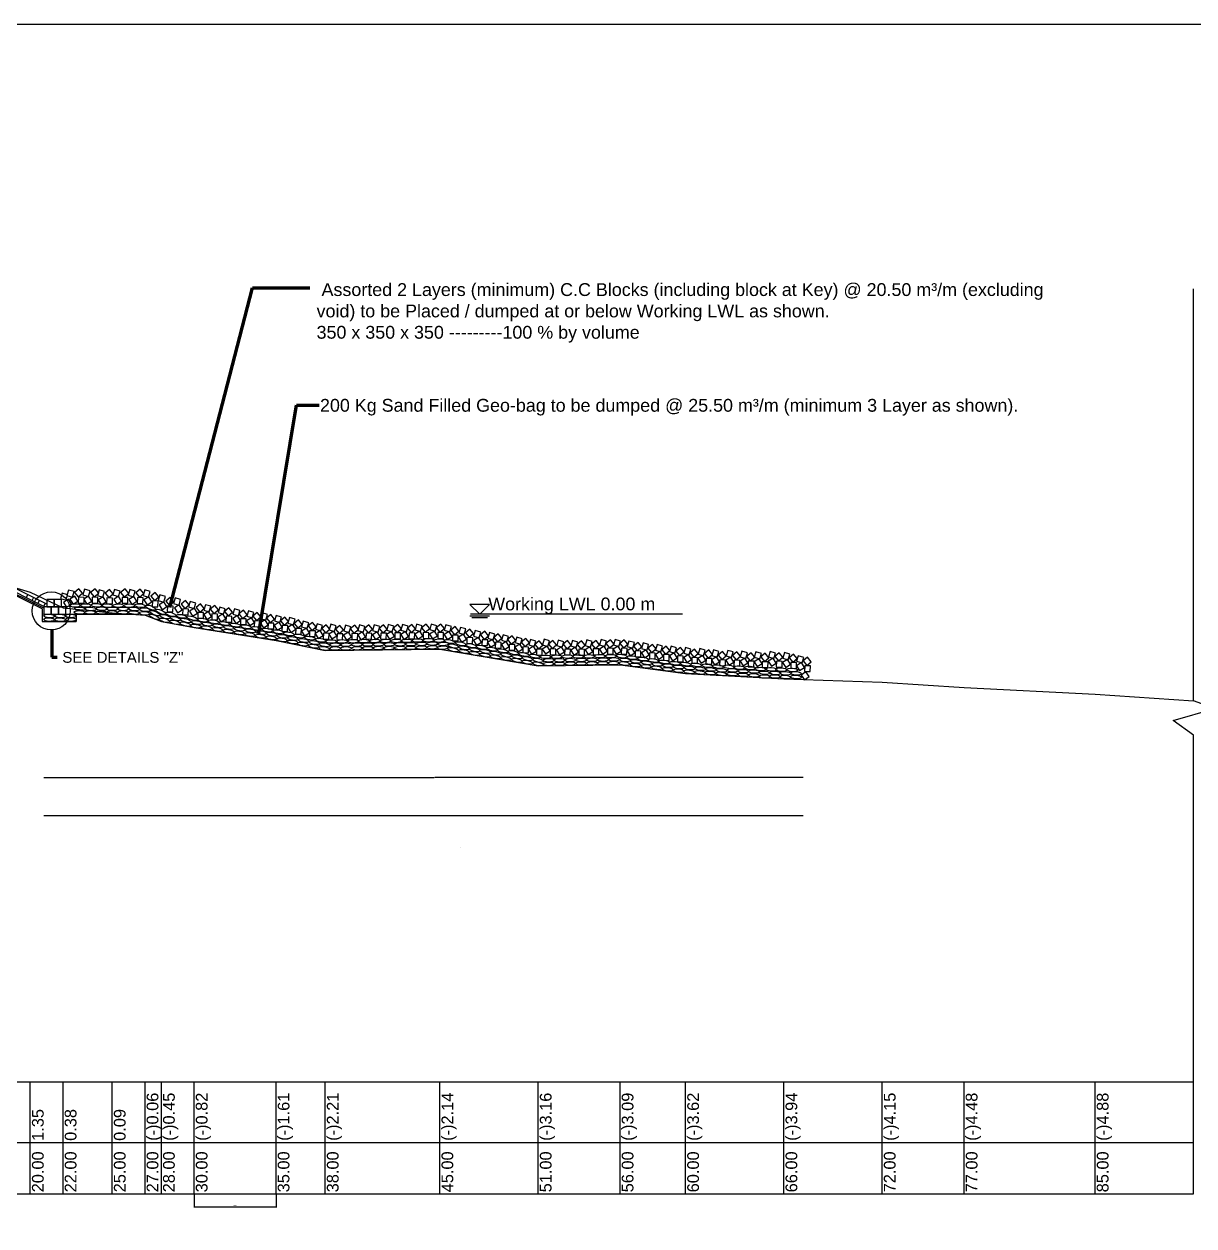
# Model space of a CAD drawing. Header units: inches. Extents: x 64995 to 402236, y -100918 to 204355.
# Drawn here: x 389553 to 396695, y 20757 to 28094 of the extents above; entities that cross this region are included whole.
import ezdxf

# ---------------------------------------------------------------- set-up
doc = ezdxf.new("R2010")
doc.units = ezdxf.units.IN
doc.header["$LTSCALE"] = 7
doc.header["$MEASUREMENT"] = 0
doc.layers.add('Cross Section Labels', color=7, linetype='Continuous', lineweight=9)
doc.layers.add('LINE', color=7, linetype='Continuous')
doc.styles.add('dim', font='isocp.shx')
doc.styles.get("Standard").update_dxf_attribs({"font": 'arial.ttf'})
doc.dimstyles.get("Standard").update_dxf_attribs({"dimtxt": 0.18, "dimasz": 0.18, "dimexe": 0.18, "dimexo": 0.0625, "dimgap": 0.09, "dimtad": 0, "dimtih": 1, "dimtoh": 1, "dimdec": 4, "dimzin": 0, "dimdsep": 46, "dimtxsty": 'Standard', "dimcen": 0.09, "dimadec": 0, "dimazin": 0, "dimtfac": 1, "dimtdec": 4, "dimtofl": 0, "dimtmove": 0, "dimatfit": 3, "dimfxl": 1, "dimtolj": 1, "dimtzin": 0, "dimarcsym": 0})
doc.dimstyles.new('STANDARD$0', dxfattribs={"dimscale": 0, "dimtxt": 8, "dimasz": 8, "dimexe": 4, "dimexo": 0, "dimgap": 2, "dimtad": 1, "dimdec": 0, "dimzin": 0, "dimdsep": 46, "dimtxsty": 'dim', "dimblk": 'DOTSMALL', "dimcen": 1, "dimclrd": 6, "dimclre": 6, "dimclrt": 256, "dimadec": 0, "dimazin": 0, "dimtfac": 1, "dimtdec": 0, "dimtix": 1, "dimtofl": 0, "dimtmove": 1, "dimatfit": 3, "dimldrblk": 'DOTSMALL', "dimfxl": 6, "dimtolj": 1, "dimtzin": 0, "dimarcsym": 0})

# ---------------------------------------------------------------- blocks, each defined once
blk = doc.blocks.new('*D25')
at = {"color": 0, "lineweight": -2, "ltscale": 0.5}
for p, q in [((389809.2, 23494.6), (389809.2, 23494.9)), ((389809.3, 23494.8), (392056.8, 23494.8)), ((394309, 23494.8), (392061.5, 23494.8)), ((394309.2, 23494.8), (394309.2, 23494.9))]:
    blk.add_line(p, q, dxfattribs=at)
at = {"color": 0, "linetype": 'Continuous', "ltscale": 0.5}
for points in [[(389809.3, 23494.8), (389809.3, 23494.7), (389809.2, 23494.8)], [(394309, 23494.8), (394309, 23494.7), (394309.2, 23494.8)]]:
    blk.add_solid(points, dxfattribs=at)
at = {"layer": 'Defpoints', "color": 0, "linetype": 'Continuous', "ltscale": 0.5}
for p in [(394309.2, 23494.8), (394309.2, 23494.8), (389809.2, 22924.9)]:
    blk.add_point(p, dxfattribs=at)
at = {"color": 0, "linetype": 'Continuous', "lineweight": -3, "ltscale": 0.5, "insert": (392059.2, 23494.8), "char_height": 0.7, "attachment_point": 5}
blk.add_mtext('\\A1;4500.0000', dxfattribs=at)
blk = doc.blocks.new('*D26')
at = {"color": 0, "lineweight": -2, "ltscale": 0.5}
for p, q in [((389674.2, 23494.8), (389674.2, 23494.9)), ((389674.3, 23494.8), (389809, 23494.8)), ((389809.2, 23494.9), (389809.2, 23494.6))]:
    blk.add_line(p, q, dxfattribs=at)
at = {"color": 0, "linetype": 'Continuous', "ltscale": 0.5}
for points in [[(389674.3, 23494.8), (389674.3, 23494.7), (389674.2, 23494.8)], [(389809, 23494.8), (389809, 23494.7), (389809.2, 23494.8)]]:
    blk.add_solid(points, dxfattribs=at)
at = {"layer": 'Defpoints', "color": 0, "linetype": 'Continuous', "ltscale": 0.5}
for p in [(389674.2, 23494.8), (389809.2, 23526.2), (389809.2, 23494.8)]:
    blk.add_point(p, dxfattribs=at)
at = {"color": 0, "linetype": 'Continuous', "lineweight": -3, "ltscale": 0.5, "insert": (389571.8, 23505.8), "char_height": 0.7, "attachment_point": 5}
blk.add_mtext('\\A1;135.0000', dxfattribs=at)
blk = doc.blocks.new('*D27')
at = {"color": 0, "lineweight": -2, "ltscale": 0.5}
for p, q in [((389674.2, 23262.9), (389674.2, 23263.2)), ((389674.3, 23263), (394309, 23263)), ((394309.2, 23263), (394309.2, 23263.2))]:
    blk.add_line(p, q, dxfattribs=at)
at = {"color": 0, "linetype": 'Continuous', "ltscale": 0.5}
for points in [[(389674.3, 23263.1), (389674.3, 23263), (389674.2, 23263)], [(394309, 23263.1), (394309, 23263), (394309.2, 23263)]]:
    blk.add_solid(points, dxfattribs=at)
at = {"layer": 'Defpoints', "color": 0, "linetype": 'Continuous', "ltscale": 0.5}
for p in [(394309.2, 23263), (394309.2, 23263), (389674.2, 22658.7)]:
    blk.add_point(p, dxfattribs=at)
at = {"color": 0, "linetype": 'Continuous', "lineweight": -3, "ltscale": 0.5, "insert": (392216.4, 23069.7), "char_height": 0.7, "attachment_point": 5}
blk.add_mtext('\\A1;Geo-Bag @ 25.50 m³/m &\\PBlock  @ 20.50 m³/m', dxfattribs=at)
blk = doc.blocks.new('_DOTSMALL')
at = {"color": 0, "linetype": 'ByBlock'}
blk.add_lwpolyline([(-0.0625, 0, 0.5, 0.5, 1), (0.0625, 0, 0.5, 0.5, 1)], format="xyseb", close=True, dxfattribs=at)
blk = doc.blocks.new('*D28')
at = {"layer": 'Cross Section Labels', "color": 6, "lineweight": -2}
for p, q in [((390591.9, 20952.4), (390591.9, 20870.4)), ((391091.9, 20952.4), (391091.9, 20870.4)), ((390591.9, 20874.4), (391091.9, 20874.4))]:
    blk.add_line(p, q, dxfattribs=at)
at = {"layer": 'Defpoints', "color": 0}
for p in [(390591.9, 20952.4), (391091.9, 20952.4), (391091.9, 20874.4)]:
    blk.add_point(p, dxfattribs=at)
at = {"layer": 'Cross Section Labels', "color": 6, "lineweight": -2, "xscale": 8, "yscale": 8, "zscale": 8, "rotation": 180}
blk.add_blockref('_DOTSMALL', (390591.9, 20874.4), dxfattribs=at)
at = {"layer": 'Cross Section Labels', "color": 6, "lineweight": -2, "xscale": 8, "yscale": 8, "zscale": 8}
blk.add_blockref('_DOTSMALL', (391091.9, 20874.4), dxfattribs=at)
at = {"layer": 'Cross Section Labels', "insert": (390841.9, 20880.4), "char_height": 8, "attachment_point": 5, "style": 'dim'}
blk.add_mtext('\\A1;500', dxfattribs=at)

msp = doc.modelspace()

# ---------------------------------------------------------------- linework, layer by layer
at = {"color": 0, "linetype": 'Continuous', "lineweight": -3, "ltscale": 0.5}
for p, q in [((396691.86201, 23962.66306), (396691.86201, 26476.91354)), ((389691.68875, 24552.20223), (389173.92001, 24811.0866)), ((389673.36866, 24527.82125), (389166.83797, 24781.0866)), ((389678.04574, 24536.66306), (389169.19865, 24791.0866)), ((389663.36866, 24524.01149), (389169.21844, 24771.0866)), ((389566.8664, 24592.25272), (389575.81067, 24610.14127)), ((389602.64349, 24574.36418), (389611.58776, 24592.25272)), ((389638.42057, 24556.47564), (389647.36485, 24574.36418)), ((389674.19766, 24538.58709), (389683.14193, 24556.47564)), ((392335.32105, 24491.66306), (392275.32105, 24551.66306)), ((392395.32105, 24551.66306), (392275.32105, 24551.66306)), ((392335.32105, 24491.66306), (392395.32105, 24551.66306)), ((389663.36866, 24447.33659), (389872.60897, 24447.33659)), ((389673.56648, 24491.66306), (390215.56781, 24491.66306)), ((389872.60897, 24491.60681), (389872.60897, 24447.33659)), ((392275.32105, 24481.66306), (392395.32105, 24481.66306)), ((393572.70983, 24491.66306), (392278.24298, 24491.66306)), ((392287.32105, 24471.66306), (392383.32105, 24471.66306)), ((396691.86201, 20952.42268), (396691.86201, 23752.96691))]:
    msp.add_line(p, q, dxfattribs=at)
at = {"color": 0, "lineweight": -3, "ltscale": 0.5}
msp.add_line((389663.36866, 24524.01149), (389663.36866, 24447.33659), dxfattribs=at)
at = {"color": 0, "lineweight": -2}
for p, q in [((387091.86201, 21637.42071), (396691.86201, 21637.42071)), ((389591.86201, 20952.42268), (389591.86201, 21637.42071)), ((389791.86201, 20952.42268), (389791.86201, 21637.42071)), ((390091.86201, 20952.42268), (390091.86201, 21637.42071)), ((390291.86201, 20952.42268), (390291.86201, 21637.42071)), ((390391.86201, 20952.42268), (390391.86201, 21637.42071)), ((390591.86201, 20952.42268), (390591.86201, 21637.42071)), ((391091.86201, 20952.42268), (391091.86201, 21637.42071)), ((391391.86201, 20952.42268), (391391.86201, 21637.42071)), ((392091.86201, 20952.42268), (392091.86201, 21637.42071)), ((392691.86201, 20952.42268), (392691.86201, 21637.42071)), ((393191.86201, 20952.42268), (393191.86201, 21637.42071)), ((393591.86201, 20952.42268), (393591.86201, 21637.42071)), ((394191.86201, 20952.42268), (394191.86201, 21637.42071)), ((394791.86201, 20952.42268), (394791.86201, 21637.42071)), ((395291.86201, 20952.42268), (395291.86201, 21637.42071)), ((396091.86201, 20952.42268), (396091.86201, 21637.42071)), ((396691.86201, 20952.42268), (396691.86201, 21637.42071)), ((386160.85854, 21266.66306), (396691.86201, 21266.66306)), ((386160.85854, 20952.42268), (396691.86201, 20952.42268))]:
    msp.add_line(p, q, dxfattribs=at)
at = {"color": 0, "linetype": 'Continuous', "lineweight": -3, "ltscale": 0.5}
for points in [[(396691.86201, 21950.14151), (396691.86201, 23752.96691), (396568.16938, 23843.58009), (396822.044, 23916.06333), (396691.86201, 23962.66306), (396691.86201, 25029.26849)], [(389391.86201, 24685.76306), (389591.86201, 24626.56306), (389791.86201, 24529.56306), (390091.86201, 24500.56306), (390291.86201, 24485.56306), (390391.86201, 24446.56306), (390591.86201, 24409.56306), (391091.86201, 24330.66306), (391391.86201, 24270.66306), (392091.86201, 24277.66306), (392691.86201, 24175.66306), (393191.86201, 24182.66306), (393591.86201, 24129.66306), (394191.86201, 24097.66306), (394791.86201, 24076.66306), (395291.86201, 24043.66306), (396091.86201, 24003.66306), (396691.86201, 23962.66306)], [(389776.13851, 24586.7205), (389809.66306, 24576.66542), (389819.71814, 24610.18997), (389786.19359, 24620.24505), (389776.13851, 24586.7205)], [(389812.98516, 24534.20284), (389842.63749, 24552.79689), (389824.04344, 24582.44923), (389794.3911, 24563.85518), (389812.98516, 24534.20284)], [(389815.63161, 24605.72214), (389849.15615, 24595.66706), (389859.21123, 24629.19161), (389825.68669, 24639.24669), (389815.63161, 24605.72214)], [(389852.47825, 24553.20447), (389882.13059, 24571.79853), (389863.53654, 24601.45086), (389833.8842, 24582.85681), (389852.47825, 24553.20447)], [(389861.93716, 24624.10041), (389884.26784, 24597.1497), (389911.21855, 24619.48038), (389888.88787, 24646.43109), (389861.93716, 24624.10041)], [(389884.71629, 24559.96504), (389919.70316, 24559.00639), (389920.6618, 24593.99326), (389885.67493, 24594.95191), (389884.71629, 24559.96504)], [(389912.93702, 24610.10845), (389946.46157, 24600.05337), (389956.51665, 24633.57791), (389922.9921, 24643.63299), (389912.93702, 24610.10845)], [(389936.61181, 24553.21299), (389966.26415, 24571.80704), (389947.6701, 24601.45938), (389918.01776, 24582.86533), (389936.61181, 24553.21299)], [(389959.96186, 24624.10893), (389982.29253, 24597.15822), (390009.24324, 24619.4889), (389986.91257, 24646.43961), (389959.96186, 24624.10893)], [(389968.84984, 24559.97356), (390003.83671, 24559.01491), (390004.79536, 24594.00178), (389969.80849, 24594.96042), (389968.84984, 24559.97356)], [(390001.56609, 24606.01172), (390035.09064, 24595.95664), (390045.14572, 24629.48119), (390011.62117, 24639.53627), (390001.56609, 24606.01172)], [(390025.24088, 24549.11627), (390054.89322, 24567.71032), (390036.29917, 24597.36266), (390006.64683, 24578.76861), (390025.24088, 24549.11627)], [(390048.59093, 24620.01221), (390070.9216, 24593.0615), (390097.87232, 24615.39217), (390075.54164, 24642.34289), (390048.59093, 24620.01221)], [(390057.47892, 24555.87683), (390092.46578, 24554.91819), (390093.42443, 24589.90506), (390058.43756, 24590.8637), (390057.47892, 24555.87683)], [(390095.90447, 24609.59742), (390129.42902, 24599.54234), (390139.4841, 24633.06689), (390105.95955, 24643.12197), (390095.90447, 24609.59742)], [(390119.57926, 24552.70196), (390149.23159, 24571.29602), (390130.63754, 24600.94836), (390100.9852, 24582.3543), (390119.57926, 24552.70196)], [(390142.9293, 24623.59791), (390165.25998, 24596.64719), (390192.21069, 24618.97787), (390169.88001, 24645.92858), (390142.9293, 24623.59791)], [(390151.81729, 24559.46253), (390186.80416, 24558.50389), (390187.7628, 24593.49075), (390152.77593, 24594.4494), (390151.81729, 24559.46253)], [(390188.66941, 24608.56685), (390222.19396, 24598.51177), (390232.24904, 24632.03632), (390198.72449, 24642.0914), (390188.66941, 24608.56685)], [(390212.3442, 24551.6714), (390241.99654, 24570.26545), (390223.40249, 24599.91779), (390193.75015, 24581.32374), (390212.3442, 24551.6714)], [(390235.69425, 24622.56734), (390258.02492, 24595.61662), (390284.97564, 24617.9473), (390262.64496, 24644.89801), (390235.69425, 24622.56734)], [(390244.58224, 24558.43196), (390279.5691, 24557.47332), (390280.52775, 24592.46019), (390245.54088, 24593.41883), (390244.58224, 24558.43196)], [(390280.53525, 24606.13948), (390314.0598, 24596.0844), (390324.11488, 24629.60895), (390290.59033, 24639.66403), (390280.53525, 24606.13948)], [(390304.21004, 24549.24402), (390333.86238, 24567.83808), (390315.26833, 24597.49042), (390285.61599, 24578.89636), (390304.21004, 24549.24402)], [(390326.7509, 24601.46198), (390349.08157, 24574.51127), (390376.03229, 24596.84194), (390353.70161, 24623.79265), (390326.7509, 24601.46198)], [(390372.4011, 24576.09969), (390405.92564, 24566.04461), (390415.98072, 24599.56916), (390382.45618, 24609.62424), (390372.4011, 24576.09969)], [(390418.61674, 24571.42219), (390440.94742, 24544.47147), (390467.89813, 24566.80215), (390445.56745, 24593.75286), (390418.61674, 24571.42219)], [(390465.95276, 24557.37911), (390499.47731, 24547.32403), (390509.53239, 24580.84858), (390476.00784, 24590.90366), (390465.95276, 24557.37911)], [(390335.63888, 24537.3266), (390370.62575, 24536.36796), (390371.5844, 24571.35483), (390336.59753, 24572.31347), (390335.63888, 24537.3266)], [(390396.07588, 24519.20423), (390425.72822, 24537.79829), (390407.13417, 24567.45062), (390377.48183, 24548.85657), (390396.07588, 24519.20423)], [(390427.50473, 24507.28681), (390462.4916, 24506.32817), (390463.45024, 24541.31504), (390428.46337, 24542.27368), (390427.50473, 24507.28681)], [(390489.62754, 24500.48366), (390519.27988, 24519.07771), (390500.68583, 24548.73005), (390471.03349, 24530.136), (390489.62754, 24500.48366)], [(390512.1684, 24552.70161), (390534.49908, 24525.7509), (390561.44979, 24548.08158), (390539.11911, 24575.03229), (390512.1684, 24552.70161)], [(390521.05639, 24488.56624), (390556.04326, 24487.60759), (390557.0019, 24522.59446), (390522.01503, 24523.55311), (390521.05639, 24488.56624)], [(390558.31311, 24536.37596), (390591.83765, 24526.32088), (390601.89273, 24559.84543), (390568.36819, 24569.90051), (390558.31311, 24536.37596)], [(390581.98789, 24479.48051), (390611.64023, 24498.07456), (390593.04618, 24527.7269), (390563.39384, 24509.13284), (390581.98789, 24479.48051)], [(390604.52875, 24531.69846), (390626.85942, 24504.74775), (390653.81014, 24527.07842), (390631.47946, 24554.02914), (390604.52875, 24531.69846)], [(390668.54903, 24459.7464), (390698.20137, 24478.34045), (390679.60732, 24507.99279), (390649.95498, 24489.39874), (390668.54903, 24459.7464)], [(390650.76336, 24516.25007), (390684.28791, 24506.19499), (390694.34299, 24539.71954), (390660.81844, 24549.77462), (390650.76336, 24516.25007)], [(390690.30317, 24522.93437), (390712.63384, 24495.98366), (390739.58456, 24518.31433), (390717.25388, 24545.26505), (390690.30317, 24522.93437)], [(390737.77405, 24501.30257), (390771.2986, 24491.24749), (390781.35368, 24524.77204), (390747.82913, 24534.82712), (390737.77405, 24501.30257)], [(390777.31385, 24507.98687), (390799.64453, 24481.03616), (390826.59524, 24503.36683), (390804.26457, 24530.31754), (390777.31385, 24507.98687)], [(390828.11142, 24491.6016), (390861.63597, 24481.54652), (390871.69105, 24515.07106), (390838.1665, 24525.12614), (390828.11142, 24491.6016)], [(390865.20117, 24492.91161), (390887.53184, 24465.9609), (390914.48255, 24488.29158), (390892.15188, 24515.24229), (390865.20117, 24492.91161)], [(390913.05417, 24478.6471), (390946.57872, 24468.59202), (390956.6338, 24502.11656), (390923.10925, 24512.17164), (390913.05417, 24478.6471)], [(390613.41674, 24467.56308), (390648.4036, 24466.60444), (390649.36225, 24501.59131), (390614.37538, 24502.54995), (390613.41674, 24467.56308)], [(390699.19116, 24458.79899), (390734.17802, 24457.84035), (390735.13667, 24492.82722), (390700.1498, 24493.78586), (390699.19116, 24458.79899)], [(390755.55971, 24444.7989), (390785.21205, 24463.39295), (390766.618, 24493.04529), (390736.96566, 24474.45124), (390755.55971, 24444.7989)], [(390786.20184, 24443.85149), (390821.18871, 24442.89285), (390822.14736, 24477.87972), (390787.16049, 24478.83836), (390786.20184, 24443.85149)], [(390845.89708, 24435.09793), (390875.54942, 24453.69198), (390856.95537, 24483.34432), (390827.30303, 24464.75027), (390845.89708, 24435.09793)], [(390874.08915, 24428.77624), (390909.07602, 24427.81759), (390910.03467, 24462.80446), (390875.0478, 24463.76311), (390874.08915, 24428.77624)], [(390930.83983, 24422.14343), (390960.49217, 24440.73748), (390941.89812, 24470.38982), (390912.24578, 24451.79577), (390930.83983, 24422.14343)], [(390950.14392, 24479.95711), (390972.47459, 24453.0064), (390999.4253, 24475.33708), (390977.09463, 24502.28779), (390950.14392, 24479.95711)], [(390959.0319, 24415.82174), (390994.01877, 24414.86309), (390994.97742, 24449.84996), (390959.99055, 24450.8086), (390959.0319, 24415.82174)], [(391014.18667, 24409.0782), (391043.83901, 24427.67226), (391025.24496, 24457.3246), (390995.59262, 24438.73054), (391014.18667, 24409.0782)], [(390996.40101, 24465.58187), (391029.92556, 24455.52679), (391039.98064, 24489.05134), (391006.45609, 24499.10642), (390996.40101, 24465.58187)], [(391033.49076, 24466.89189), (391055.82143, 24439.94118), (391082.77215, 24462.27185), (391060.44147, 24489.22257), (391033.49076, 24466.89189)], [(391042.37875, 24402.75651), (391077.36561, 24401.79787), (391078.32426, 24436.78474), (391043.33739, 24437.74338), (391042.37875, 24402.75651)], [(391099.51154, 24393.95185), (391129.16388, 24412.5459), (391110.56983, 24442.19824), (391080.91749, 24423.60418), (391099.51154, 24393.95185)], [(391081.72588, 24450.45551), (391115.25043, 24440.40043), (391125.30551, 24473.92498), (391091.78096, 24483.98006), (391081.72588, 24450.45551)], [(391118.81563, 24451.76553), (391141.1463, 24424.81482), (391168.09701, 24447.14549), (391145.76634, 24474.09621), (391118.81563, 24451.76553)], [(391164.24105, 24437.30512), (391197.7656, 24427.25004), (391207.82068, 24460.77459), (391174.29613, 24470.82967), (391164.24105, 24437.30512)], [(391201.80283, 24434.33955), (391224.1335, 24407.38884), (391251.08421, 24429.71952), (391228.75354, 24456.67023), (391201.80283, 24434.33955)], [(391247.97001, 24415.45026), (391281.49456, 24405.39518), (391291.54964, 24438.91973), (391258.02509, 24448.97481), (391247.97001, 24415.45026)], [(391286.94787, 24419.6135), (391309.27855, 24392.66279), (391336.22926, 24414.99346), (391313.89859, 24441.94417), (391286.94787, 24419.6135)], [(391331.9687, 24400.06838), (391365.49325, 24390.0133), (391375.54833, 24423.53785), (391342.02378, 24433.59293), (391331.9687, 24400.06838)], [(391127.70361, 24387.63015), (391162.69048, 24386.67151), (391163.64913, 24421.65838), (391128.66226, 24422.61702), (391127.70361, 24387.63015)], [(391182.02671, 24380.80145), (391211.67905, 24399.3955), (391193.085, 24429.04784), (391163.43266, 24410.45379), (391182.02671, 24380.80145)], [(391210.69081, 24370.20418), (391245.67768, 24369.24553), (391246.63633, 24404.2324), (391211.64946, 24405.19105), (391210.69081, 24370.20418)], [(391265.75567, 24358.94659), (391295.40801, 24377.54064), (391276.81396, 24407.19298), (391247.16162, 24388.59893), (391265.75567, 24358.94659)], [(391295.83586, 24355.47812), (391330.82273, 24354.51948), (391331.78138, 24389.50635), (391296.79451, 24390.46499), (391295.83586, 24355.47812)], [(391349.75437, 24343.56472), (391379.4067, 24362.15877), (391360.81265, 24391.81111), (391331.16031, 24373.21705), (391349.75437, 24343.56472)], [(391370.94657, 24404.23163), (391393.27724, 24377.28091), (391420.22795, 24399.61159), (391397.89728, 24426.5623), (391370.94657, 24404.23163)], [(391379.83455, 24340.09625), (391414.82142, 24339.13761), (391415.78007, 24374.12448), (391380.7932, 24375.08312), (391379.83455, 24340.09625)], [(391433.28103, 24340.30267), (391462.93337, 24358.89672), (391444.33931, 24388.54906), (391414.68698, 24369.95501), (391433.28103, 24340.30267)], [(391415.49536, 24396.80634), (391449.01991, 24386.75126), (391459.07499, 24420.27581), (391425.55044, 24430.33089), (391415.49536, 24396.80634)], [(391454.47323, 24400.96958), (391476.8039, 24374.01887), (391503.75462, 24396.34954), (391481.42394, 24423.30026), (391454.47323, 24400.96958)], [(391463.36122, 24336.8342), (391498.34808, 24335.87556), (391499.30673, 24370.86243), (391464.31986, 24371.82107), (391463.36122, 24336.8342)], [(391522.65186, 24333.85523), (391552.3042, 24352.44928), (391533.71015, 24382.10162), (391504.05781, 24363.50757), (391522.65186, 24333.85523)], [(391504.8662, 24390.3589), (391538.39074, 24380.30382), (391548.44582, 24413.82837), (391514.92128, 24423.88345), (391504.8662, 24390.3589)], [(391545.17024, 24402.41748), (391567.50091, 24375.46677), (391594.45162, 24397.79745), (391572.12095, 24424.74816), (391545.17024, 24402.41748)], [(391554.05822, 24338.28211), (391589.04509, 24337.32347), (391590.00374, 24372.31033), (391555.01687, 24373.26898), (391554.05822, 24338.28211)], [(391608.96574, 24335.82268), (391638.61808, 24354.41673), (391620.02403, 24384.06907), (391590.37169, 24365.47502), (391608.96574, 24335.82268)], [(391591.18008, 24392.32635), (391624.70463, 24382.27127), (391634.75971, 24415.79581), (391601.23516, 24425.85089), (391591.18008, 24392.32635)], [(391631.48412, 24404.38493), (391653.81479, 24377.43422), (391680.76551, 24399.7649), (391658.43483, 24426.71561), (391631.48412, 24404.38493)], [(391640.37211, 24340.24956), (391675.35897, 24339.29091), (391676.31762, 24374.27778), (391641.33075, 24375.23643), (391640.37211, 24340.24956)], [(391698.56135, 24336.48701), (391728.21369, 24355.08106), (391709.61964, 24384.7334), (391679.9673, 24366.13935), (391698.56135, 24336.48701)], [(391680.77568, 24392.99068), (391714.30023, 24382.9356), (391724.35531, 24416.46015), (391690.83076, 24426.51523), (391680.77568, 24392.99068)], [(391721.07973, 24405.04927), (391743.4104, 24378.09856), (391770.36111, 24400.42923), (391748.03044, 24427.37994), (391721.07973, 24405.04927)], [(391729.96771, 24340.91389), (391764.95458, 24339.95525), (391765.91323, 24374.94212), (391730.92636, 24375.90076), (391729.96771, 24340.91389)], [(391784.87523, 24338.45446), (391814.52757, 24357.04851), (391795.93352, 24386.70085), (391766.28118, 24368.1068), (391784.87523, 24338.45446)], [(391767.08957, 24394.95813), (391800.61411, 24384.90305), (391810.66919, 24418.4276), (391777.14465, 24428.48268), (391767.08957, 24394.95813)], [(391807.39361, 24407.01672), (391829.72428, 24380.066), (391856.675, 24402.39668), (391834.34432, 24429.34739), (391807.39361, 24407.01672)], [(391816.28159, 24342.88134), (391851.26846, 24341.9227), (391852.22711, 24376.90957), (391817.24024, 24377.86821), (391816.28159, 24342.88134)], [(391871.45884, 24338.11378), (391901.11118, 24356.70783), (391882.51713, 24386.36017), (391852.86479, 24367.76611), (391871.45884, 24338.11378)], [(391853.67318, 24394.61744), (391887.19773, 24384.56236), (391897.25281, 24418.08691), (391863.72826, 24428.14199), (391853.67318, 24394.61744)], [(391893.97722, 24406.67603), (391916.3079, 24379.72532), (391943.25861, 24402.056), (391920.92793, 24429.00671), (391893.97722, 24406.67603)], [(391902.86521, 24342.54066), (391937.85208, 24341.58201), (391938.81072, 24376.56888), (391903.82385, 24377.52753), (391902.86521, 24342.54066)], [(391957.77272, 24340.08122), (391987.42506, 24358.67528), (391968.83101, 24388.32762), (391939.17867, 24369.73356), (391957.77272, 24340.08122)], [(391939.98706, 24396.58489), (391973.51161, 24386.52981), (391983.56669, 24420.05436), (391950.04214, 24430.10944), (391939.98706, 24396.58489)], [(391980.2911, 24408.64348), (392002.62178, 24381.69277), (392029.57249, 24404.02345), (392007.24181, 24430.97416), (391980.2911, 24408.64348)], [(391989.17909, 24344.50811), (392024.16596, 24343.54946), (392025.1246, 24378.53633), (391990.13773, 24379.49497), (391989.17909, 24344.50811)], [(392047.36833, 24340.74556), (392077.02067, 24359.33961), (392058.42662, 24388.99195), (392028.77428, 24370.3979), (392047.36833, 24340.74556)], [(392029.58267, 24397.24923), (392063.10722, 24387.19415), (392073.1623, 24420.71869), (392039.63775, 24430.77377), (392029.58267, 24397.24923)], [(392069.88671, 24409.30781), (392092.21738, 24382.3571), (392119.1681, 24404.68778), (392096.83742, 24431.63849), (392069.88671, 24409.30781)], [(392078.7747, 24345.17244), (392113.76156, 24344.21379), (392114.72021, 24379.20066), (392079.73334, 24380.15931), (392078.7747, 24345.17244)], [(392136.46943, 24337.14283), (392166.12177, 24355.73688), (392147.52772, 24385.38922), (392117.87538, 24366.79517), (392136.46943, 24337.14283)], [(392118.68377, 24393.6465), (392152.20832, 24383.59142), (392162.2634, 24417.11596), (392128.73885, 24427.17104), (392118.68377, 24393.6465)], [(392158.98781, 24393.62784), (392181.31849, 24366.67713), (392208.2692, 24389.00781), (392185.93852, 24415.95852), (392158.98781, 24393.62784)], [(392167.8758, 24329.49247), (392202.86267, 24328.53382), (392203.82131, 24363.52069), (392168.83444, 24364.47934), (392167.8758, 24329.49247)], [(392224.82877, 24321.35213), (392254.48111, 24339.94619), (392235.88706, 24369.59853), (392206.23472, 24351.00447), (392224.82877, 24321.35213)], [(392207.04311, 24377.8558), (392240.56766, 24367.80072), (392250.62274, 24401.32527), (392217.09819, 24411.38035), (392207.04311, 24377.8558)], [(392247.34715, 24377.83715), (392269.67783, 24350.88644), (392296.62854, 24373.21712), (392274.29786, 24400.16783), (392247.34715, 24377.83715)], [(392298.00985, 24358.24945), (392331.5344, 24348.19437), (392341.58948, 24381.71892), (392308.06493, 24391.774), (392298.00985, 24358.24945)], [(392339.46024, 24365.12965), (392361.79092, 24338.17893), (392388.74163, 24360.50961), (392366.41096, 24387.46032), (392339.46024, 24365.12965)], [(392383.87418, 24346.12111), (392417.39873, 24336.06603), (392427.45381, 24369.59058), (392393.92926, 24379.64566), (392383.87418, 24346.12111)], [(392421.41348, 24349.64557), (392443.74415, 24322.69486), (392470.69487, 24345.02553), (392448.36419, 24371.97625), (392421.41348, 24349.64557)], [(392467.87287, 24332.69817), (392501.39742, 24322.64309), (392511.4525, 24356.16764), (392477.92795, 24366.22272), (392467.87287, 24332.69817)], [(392256.23514, 24313.70178), (392291.22201, 24312.74313), (392292.18065, 24347.73), (392257.19378, 24348.68864), (392256.23514, 24313.70178)], [(392315.79551, 24301.74578), (392345.44785, 24320.33984), (392326.8538, 24349.99217), (392297.20146, 24331.39812), (392315.79551, 24301.74578)], [(392348.34823, 24300.99427), (392383.3351, 24300.03563), (392384.29375, 24335.0225), (392349.30688, 24335.98114), (392348.34823, 24300.99427)], [(392401.65984, 24289.61744), (392431.31218, 24308.21149), (392412.71813, 24337.86383), (392383.06579, 24319.26978), (392401.65984, 24289.61744)], [(392430.30146, 24285.51019), (392465.28833, 24284.55155), (392466.24698, 24319.53842), (392431.26011, 24320.49706), (392430.30146, 24285.51019)], [(392485.65853, 24276.1945), (392515.31087, 24294.78855), (392496.71682, 24324.44089), (392467.06448, 24305.84684), (392485.65853, 24276.1945)], [(392505.41217, 24336.22263), (392527.74284, 24309.27192), (392554.69356, 24331.60259), (392532.36288, 24358.55331), (392505.41217, 24336.22263)], [(392514.30016, 24272.08725), (392549.28703, 24271.12861), (392550.24567, 24306.11548), (392515.2588, 24307.07412), (392514.30016, 24272.08725)], [(392568.89299, 24261.45141), (392598.54533, 24280.04546), (392579.95127, 24309.6978), (392550.29893, 24291.10375), (392568.89299, 24261.45141)], [(392551.10732, 24317.95508), (392584.63187, 24307.9), (392594.68695, 24341.42455), (392561.1624, 24351.47963), (392551.10732, 24317.95508)], [(392588.64662, 24321.47954), (392610.9773, 24294.52883), (392637.92801, 24316.8595), (392615.59733, 24343.81022), (392588.64662, 24321.47954)], [(392597.53461, 24257.34416), (392632.52148, 24256.38552), (392633.48012, 24291.37239), (392598.49325, 24292.33103), (392597.53461, 24257.34416)], [(392652.06001, 24247.37265), (392681.71235, 24265.96671), (392663.1183, 24295.61904), (392633.46596, 24277.02499), (392652.06001, 24247.37265)], [(392634.27434, 24303.87632), (392667.79889, 24293.82124), (392677.85397, 24327.34579), (392644.32942, 24337.40087), (392634.27434, 24303.87632)], [(392671.81364, 24307.40078), (392694.14432, 24280.45007), (392721.09503, 24302.78075), (392698.76436, 24329.73146), (392671.81364, 24307.40078)], [(392735.60915, 24248.76946), (392765.26149, 24267.36351), (392746.66744, 24297.01585), (392717.0151, 24278.4218), (392735.60915, 24248.76946)], [(392717.82348, 24305.27313), (392751.34803, 24295.21805), (392761.40311, 24328.74259), (392727.87856, 24338.79767), (392717.82348, 24305.27313)], [(392755.36278, 24308.79759), (392777.69346, 24281.84687), (392804.64417, 24304.17755), (392782.3135, 24331.12826), (392755.36278, 24308.79759)], [(392822.5524, 24243.15669), (392852.20474, 24261.75074), (392833.61069, 24291.40308), (392803.95835, 24272.80903), (392822.5524, 24243.15669)], [(392804.76674, 24299.66036), (392838.29129, 24289.60528), (392848.34637, 24323.12983), (392814.82182, 24333.18491), (392804.76674, 24299.66036)], [(392844.03681, 24307.93736), (392866.36749, 24280.98665), (392893.3182, 24303.31732), (392870.98752, 24330.26804), (392844.03681, 24307.93736)], [(392908.82133, 24241.54696), (392938.47367, 24260.14101), (392919.87962, 24289.79335), (392890.22728, 24271.1993), (392908.82133, 24241.54696)], [(392891.03566, 24298.05063), (392924.56021, 24287.99555), (392934.61529, 24321.5201), (392901.09074, 24331.57518), (392891.03566, 24298.05063)], [(392930.30574, 24306.32763), (392952.63641, 24279.37692), (392979.58713, 24301.70759), (392957.25645, 24328.6583), (392930.30574, 24306.32763)], [(392996.46139, 24244.6046), (393026.11373, 24263.19865), (393007.51967, 24292.85099), (392977.86733, 24274.25694), (392996.46139, 24244.6046)], [(392978.67572, 24301.10827), (393012.20027, 24291.05319), (393022.25535, 24324.57773), (392988.7308, 24334.63281), (392978.67572, 24301.10827)], [(393017.9458, 24309.38526), (393040.27647, 24282.43455), (393067.22718, 24304.76523), (393044.89651, 24331.71594), (393017.9458, 24309.38526)], [(393084.03401, 24247.80702), (393113.68635, 24266.40108), (393095.0923, 24296.05342), (393065.43996, 24277.45936), (393084.03401, 24247.80702)], [(393066.24835, 24304.31069), (393099.7729, 24294.25561), (393109.82798, 24327.78016), (393076.30343, 24337.83524), (393066.24835, 24304.31069)], [(393105.51842, 24312.58769), (393127.8491, 24285.63698), (393154.79981, 24307.96766), (393132.46913, 24334.91837), (393105.51842, 24312.58769)], [(393168.61712, 24247.67075), (393198.26946, 24266.2648), (393179.67541, 24295.91714), (393150.02307, 24277.32309), (393168.61712, 24247.67075)], [(393150.83146, 24304.17442), (393184.356, 24294.11934), (393194.41108, 24327.64389), (393160.88654, 24337.69897), (393150.83146, 24304.17442)], [(393190.10153, 24312.45142), (393212.43221, 24285.50071), (393239.38292, 24307.83138), (393217.05224, 24334.7821), (393190.10153, 24312.45142)], [(393235.2797, 24294.37976), (393268.80425, 24284.32468), (393278.85933, 24317.84923), (393245.33478, 24327.90431), (393235.2797, 24294.37976)], [(393274.54977, 24296.62666), (393296.88045, 24269.67595), (393323.83116, 24292.00662), (393301.50048, 24318.95733), (393274.54977, 24296.62666)], [(393322.73994, 24282.32807), (393356.26449, 24272.27299), (393366.31957, 24305.79754), (393332.79502, 24315.85262), (393322.73994, 24282.32807)], [(393362.01001, 24284.57497), (393384.34069, 24257.62426), (393411.2914, 24279.95493), (393388.96072, 24306.90565), (393362.01001, 24284.57497)], [(393407.92994, 24272.54193), (393441.45449, 24262.48685), (393451.50957, 24296.0114), (393417.98502, 24306.06648), (393407.92994, 24272.54193)], [(393447.20001, 24274.78883), (393469.53069, 24247.83812), (393496.4814, 24270.16879), (393474.15072, 24297.1195), (393447.20001, 24274.78883)], [(393493.52454, 24263.40309), (393527.04909, 24253.34801), (393537.10417, 24286.87256), (393503.57962, 24296.92764), (393493.52454, 24263.40309)], [(393532.79461, 24265.64999), (393555.12529, 24238.69927), (393582.076, 24261.02995), (393559.74532, 24287.98066), (393532.79461, 24265.64999)], [(393580.80496, 24253.83839), (393614.3295, 24243.78331), (393624.38458, 24277.30786), (393590.86004, 24287.36294), (393580.80496, 24253.83839)], [(392680.70163, 24243.26541), (392715.6885, 24242.30676), (392716.64714, 24277.29363), (392681.66028, 24278.25228), (392680.70163, 24243.26541)], [(392764.25077, 24244.66221), (392799.23764, 24243.70357), (392800.19628, 24278.69043), (392765.20942, 24279.64908), (392764.25077, 24244.66221)], [(392852.9248, 24243.80198), (392887.91167, 24242.84334), (392888.87031, 24277.83021), (392853.88344, 24278.78885), (392852.9248, 24243.80198)], [(392939.19372, 24242.19225), (392974.18059, 24241.23361), (392975.13924, 24276.22048), (392940.15237, 24277.17912), (392939.19372, 24242.19225)], [(393026.83378, 24245.24989), (393061.82065, 24244.29125), (393062.7793, 24279.27811), (393027.79243, 24280.23676), (393026.83378, 24245.24989)], [(393114.40641, 24248.45232), (393149.39328, 24247.49367), (393150.35192, 24282.48054), (393115.36505, 24283.43919), (393114.40641, 24248.45232)], [(393198.98952, 24248.31604), (393233.97639, 24247.3574), (393234.93503, 24282.34427), (393199.94816, 24283.30291), (393198.98952, 24248.31604)], [(393253.06536, 24237.87609), (393282.7177, 24256.47015), (393264.12365, 24286.12248), (393234.47131, 24267.52843), (393253.06536, 24237.87609)], [(393283.43776, 24232.49128), (393318.42463, 24231.53264), (393319.38327, 24266.51951), (393284.3964, 24267.47815), (393283.43776, 24232.49128)], [(393340.5256, 24225.8244), (393370.17794, 24244.41846), (393351.58389, 24274.0708), (393321.93155, 24255.47674), (393340.5256, 24225.8244)], [(393370.898, 24220.43959), (393405.88487, 24219.48095), (393406.84351, 24254.46782), (393371.85664, 24255.42646), (393370.898, 24220.43959)], [(393425.7156, 24216.03826), (393455.36794, 24234.63232), (393436.77389, 24264.28465), (393407.12155, 24245.6906), (393425.7156, 24216.03826)], [(393456.088, 24210.65345), (393491.07487, 24209.69481), (393492.03351, 24244.68168), (393457.04664, 24245.64032), (393456.088, 24210.65345)], [(393511.3102, 24206.89942), (393540.96254, 24225.49347), (393522.36849, 24255.14581), (393492.71615, 24236.55176), (393511.3102, 24206.89942)], [(393541.6826, 24201.51461), (393576.66947, 24200.55597), (393577.62811, 24235.54284), (393542.64124, 24236.50148), (393541.6826, 24201.51461)], [(393598.59062, 24197.33472), (393628.24296, 24215.92878), (393609.64891, 24245.58112), (393579.99657, 24226.98706), (393598.59062, 24197.33472)], [(393620.07503, 24256.08529), (393642.40571, 24229.13458), (393669.35642, 24251.46525), (393647.02574, 24278.41597), (393620.07503, 24256.08529)], [(393628.96302, 24191.94991), (393663.94989, 24190.99127), (393664.90853, 24225.97814), (393629.92166, 24226.93678), (393628.96302, 24191.94991)], [(393685.87104, 24192.02006), (393715.52338, 24210.61411), (393696.92932, 24240.26645), (393667.27699, 24221.6724), (393685.87104, 24192.02006)], [(393668.08537, 24248.52373), (393701.60992, 24238.46865), (393711.665, 24271.9932), (393678.14045, 24282.04828), (393668.08537, 24248.52373)], [(393707.35545, 24250.77062), (393729.68612, 24223.81991), (393756.63683, 24246.15059), (393734.30616, 24273.1013), (393707.35545, 24250.77062)], [(393716.24343, 24186.63525), (393751.2303, 24185.6766), (393752.18895, 24220.66347), (393717.20208, 24221.62212), (393716.24343, 24186.63525)], [(393769.17292, 24183.06007), (393798.82526, 24201.65413), (393780.23121, 24231.30647), (393750.57887, 24212.71241), (393769.17292, 24183.06007)], [(393751.38726, 24239.56374), (393784.91181, 24229.50866), (393794.96689, 24263.03321), (393761.44234, 24273.08829), (393751.38726, 24239.56374)], [(393790.65733, 24241.81064), (393812.98801, 24214.85993), (393839.93872, 24237.1906), (393817.60804, 24264.14132), (393790.65733, 24241.81064)], [(393856.67812, 24180.95635), (393886.33046, 24199.5504), (393867.7364, 24229.20274), (393838.08407, 24210.60869), (393856.67812, 24180.95635)], [(393838.89245, 24237.46002), (393872.417, 24227.40494), (393882.47208, 24260.92949), (393848.94753, 24270.98457), (393838.89245, 24237.46002)], [(393878.16253, 24239.70692), (393900.4932, 24212.7562), (393927.44391, 24235.08688), (393905.11324, 24262.03759), (393878.16253, 24239.70692)], [(393943.03695, 24175.55651), (393972.68929, 24194.15057), (393954.09524, 24223.80291), (393924.4429, 24205.20885), (393943.03695, 24175.55651)], [(393925.25129, 24232.06018), (393958.77584, 24222.0051), (393968.83092, 24255.52965), (393935.30637, 24265.58473), (393925.25129, 24232.06018)], [(393964.52136, 24234.30708), (393986.85204, 24207.35637), (394013.80275, 24229.68704), (393991.47207, 24256.63776), (393964.52136, 24234.30708)], [(394028.69899, 24171.83454), (394058.35133, 24190.4286), (394039.75727, 24220.08094), (394010.10493, 24201.48688), (394028.69899, 24171.83454)], [(394010.91332, 24228.33821), (394044.43787, 24218.28313), (394054.49295, 24251.80768), (394020.9684, 24261.86276), (394010.91332, 24228.33821)], [(394050.18339, 24230.58511), (394072.51407, 24203.6344), (394099.46478, 24225.96507), (394077.13411, 24252.91579), (394050.18339, 24230.58511)], [(394115.26012, 24174.62815), (394144.91246, 24193.2222), (394126.31841, 24222.87454), (394096.66607, 24204.28049), (394115.26012, 24174.62815)], [(394097.47446, 24231.13182), (394130.99901, 24221.07674), (394141.05409, 24254.60129), (394107.52954, 24264.65637), (394097.47446, 24231.13182)], [(394136.74453, 24233.37872), (394159.07521, 24206.428), (394186.02592, 24228.75868), (394163.69524, 24255.70939), (394136.74453, 24233.37872)], [(394202.78779, 24167.18421), (394232.44013, 24185.77826), (394213.84608, 24215.4306), (394184.19374, 24196.83655), (394202.78779, 24167.18421)], [(394185.00213, 24223.68788), (394218.52668, 24213.6328), (394228.58176, 24247.15735), (394195.05721, 24257.21243), (394185.00213, 24223.68788)], [(394224.2722, 24225.93478), (394246.60288, 24198.98406), (394273.55359, 24221.31474), (394251.22291, 24248.26545), (394224.2722, 24225.93478)], [(394269.69762, 24204.1667), (394303.22217, 24194.11162), (394313.27725, 24227.63617), (394279.7527, 24237.69125), (394269.69762, 24204.1667)], [(394308.9677, 24206.4136), (394331.29837, 24179.46288), (394358.24908, 24201.79356), (394335.91841, 24228.74427), (394308.9677, 24206.4136)], [(393799.54532, 24177.67526), (393834.53219, 24176.71662), (393835.49083, 24211.70349), (393800.50397, 24212.66213), (393799.54532, 24177.67526)], [(393887.05051, 24175.57154), (393922.03738, 24174.6129), (393922.99603, 24209.59977), (393888.00916, 24210.55841), (393887.05051, 24175.57154)], [(393973.40935, 24170.1717), (394008.39622, 24169.21306), (394009.35486, 24204.19993), (393974.36799, 24205.15857), (393973.40935, 24170.1717)], [(394059.07138, 24166.44973), (394094.05825, 24165.49109), (394095.0169, 24200.47796), (394060.03003, 24201.4366), (394059.07138, 24166.44973)], [(394145.63252, 24169.24334), (394180.61939, 24168.2847), (394181.57803, 24203.27156), (394146.59116, 24204.23021), (394145.63252, 24169.24334)], [(394233.16019, 24161.7994), (394268.14706, 24160.84076), (394269.1057, 24195.82762), (394234.11883, 24196.78627), (394233.16019, 24161.7994)], [(394287.48329, 24147.66303), (394317.13563, 24166.25708), (394298.54157, 24195.90942), (394268.88924, 24177.31537), (394287.48329, 24147.66303)], [(394317.85568, 24142.27822), (394352.84255, 24141.31958), (394353.8012, 24176.30644), (394318.81433, 24177.26509), (394317.85568, 24142.27822)], [(394317.22072, 24090.48099), (394345.84938, 24110.61554), (394325.71483, 24139.2442), (394297.08617, 24119.10965), (394317.22072, 24090.48099)]]:
    msp.add_lwpolyline(points, dxfattribs=at)
for points in [[(389691.68875, 24536.66306), (389736.68875, 24536.66306), (389736.68875, 24581.66306), (389691.68875, 24581.66306)], [(389736.68875, 24536.66306), (389781.68875, 24536.66306), (389781.68875, 24581.66306), (389736.68875, 24581.66306)], [(389673.36866, 24491.66306), (389718.36866, 24491.66306), (389718.36866, 24536.66306), (389673.36866, 24536.66306)], [(389718.36866, 24491.66306), (389763.36866, 24491.66306), (389763.36866, 24536.66306), (389718.36866, 24536.66306)], [(389763.36866, 24491.66306), (389808.36866, 24491.66306), (389808.36866, 24536.66306), (389763.36866, 24536.66306)]]:
    msp.add_lwpolyline(points, close=True, dxfattribs=at)
msp.add_circle((389719.78729, 24511.45842), 116.13597, dxfattribs=at)
for centre, major_axis in [((389864.36159, 24544.89417), (33.26605, -0.78676)), ((389891.25578, 24502.69371), (33.26605, -0.78676)), ((389893.47359, 24524.33775), (33.24693, -1.37489)), ((389930.6831, 24544.73252), (33.24693, -1.37489)), ((389957.58339, 24502.33393), (33.26605, -0.78676)), ((389960.25623, 24523.94668), (33.24693, -1.37489)), ((389996.29197, 24545.43869), (33.24693, -1.37489)), ((390023.64152, 24502.77323), (33.26605, -0.78676)), ((390026.35029, 24524.93348), (33.24693, -1.37489)), ((390062.35826, 24544.03144), (33.24693, -1.37489)), ((390089.87644, 24502.50714), (33.27479, 0.19262)), ((390092.45018, 24524.19306), (33.27479, 0.19262)), ((390128.94933, 24543.73481), (33.27479, 0.19262)), ((390156.60429, 24502.47531), (33.27479, 0.19262)), ((390159.17803, 24524.16123), (33.27479, 0.19262)), ((390195.67718, 24543.70298), (33.27479, 0.19262)), ((390222.47892, 24501.84473), (33.12206, -3.19036)), ((390224.8522, 24523.71673), (33.12206, -3.19036)), ((390261.35135, 24543.25848), (33.12206, -3.19036)), ((390288.89125, 24497.10435), (33.12206, -3.19036)), ((390291.02004, 24519.03092), (33.12206, -3.19036)), ((390325.55183, 24531.93223), (30.9951, -12.1059)), ((390351.79091, 24498.00371), (30.81273, -12.56284)), ((390387.16711, 24506.25934), (30.81273, -12.56284)), ((389707.12257, 24458.81012), (33.24721, -1.36831)), ((389707.17389, 24480.81888), (33.24721, -1.36831)), ((389773.21256, 24458.58669), (33.24721, -1.36831)), ((389773.26388, 24480.59545), (33.24721, -1.36831)), ((389838.87884, 24458.95318), (-33.26735, 0.72971)), ((389839.37929, 24480.96194), (-33.26735, 0.72971)), ((390348.44554, 24475.59608), (30.81273, -12.56284)), ((390411.09366, 24454.43454), (32.05124, -8.94244)), ((390414.43904, 24476.84217), (32.05124, -8.94244)), ((390449.81523, 24490.64267), (32.05124, -8.94244)), ((390474.63698, 24442.09979), (32.05124, -8.94244)), ((390477.98235, 24464.50741), (32.05124, -8.94244)), ((390514.85954, 24478.58886), (32.86135, -5.23268)), ((390537.98981, 24430.81712), (32.05124, -8.94244)), ((390541.26651, 24452.73257), (32.05124, -8.94244)), ((390580.46473, 24467.19769), (32.05124, -8.94244)), ((390606.09802, 24440.77586), (32.90626, -4.94236)), ((390645.29624, 24455.24098), (32.90626, -4.94236)), ((390671.79772, 24430.96038), (32.90626, -4.94236)), ((390710.99594, 24445.4255), (32.90626, -4.94236)), ((390737.54027, 24420.64442), (32.90626, -4.94236)), ((390776.7385, 24435.10954), (32.90626, -4.94236)), ((390842.94449, 24424.95896), (32.90626, -4.94236)), ((390602.82132, 24418.86041), (32.90626, -4.94236)), ((390668.52103, 24409.04493), (32.90626, -4.94236)), ((390734.26358, 24398.72897), (32.90626, -4.94236)), ((390800.16785, 24387.79124), (32.90626, -4.94236)), ((390803.74627, 24410.49384), (32.90626, -4.94236)), ((390866.35859, 24377.84528), (32.90626, -4.94236)), ((390869.93701, 24400.54788), (32.90626, -4.94236)), ((390909.13523, 24415.01299), (32.90626, -4.94236)), ((390931.76655, 24367.45532), (32.90626, -4.94236)), ((390935.34496, 24390.15792), (32.90626, -4.94236)), ((390974.54319, 24404.62304), (32.90626, -4.94236)), ((390996.60745, 24357.06536), (32.90626, -4.94236)), ((391000.18587, 24379.76796), (32.90626, -4.94236)), ((391039.38409, 24394.23308), (32.90626, -4.94236)), ((391062.00836, 24347.26739), (32.90626, -4.94236)), ((391065.58678, 24369.96999), (32.90626, -4.94236)), ((391104.785, 24384.43511), (32.90626, -4.94236)), ((391129.86914, 24356.72719), (32.90626, -4.94236)), ((391169.06737, 24371.19231), (32.90626, -4.94236)), ((391233.81963, 24357.92395), (32.90626, -4.94236)), ((391127.11753, 24335.0152), (32.90626, -4.94236)), ((391191.78556, 24322.07504), (32.90626, -4.94236)), ((391194.62141, 24343.45883), (32.90626, -4.94236)), ((391256.36172, 24309.08018), (32.90626, -4.94236)), ((391259.70886, 24330.88163), (32.90626, -4.94236)), ((391298.90708, 24345.34675), (32.90626, -4.94236)), ((391322.04059, 24295.98499), (32.90626, -4.94236)), ((391324.25861, 24318.26443), (32.90626, -4.94236)), ((391363.45683, 24332.72955), (32.90626, -4.94236)), ((391386.3209, 24282.93978), (32.90626, -4.94236)), ((391388.53892, 24305.21922), (32.90626, -4.94236)), ((391428.59623, 24324.83548), (33.27188, 0.48071)), ((391452.48874, 24282.89517), (33.27148, 0.50732)), ((391453.1776, 24304.93255), (33.27148, 0.50732)), ((391495.35431, 24325.62032), (33.27148, 0.50732)), ((391518.81595, 24282.62206), (33.27148, 0.50732)), ((391519.42292, 24305.067), (33.27148, 0.50732)), ((391561.71499, 24326.74436), (33.27148, 0.50732)), ((391585.17663, 24283.74609), (33.27148, 0.50732)), ((391585.7836, 24306.19104), (33.27148, 0.50732)), ((391628.63802, 24327.30631), (33.27148, 0.50732)), ((391652.09966, 24284.30805), (33.27148, 0.50732)), ((391652.70663, 24306.753), (33.27148, 0.50732)), ((391694.09763, 24328.05998), (33.27148, 0.50732)), ((391717.55927, 24285.06171), (33.27148, 0.50732)), ((391718.16624, 24307.50666), (33.27148, 0.50732)), ((391759.59687, 24328.05998), (33.27148, 0.50732)), ((391783.05851, 24285.06171), (33.27148, 0.50732)), ((391783.66548, 24307.50666), (33.27148, 0.50732)), ((391825.09611, 24328.61937), (33.27148, 0.50732)), ((391848.55775, 24285.62111), (33.27148, 0.50732)), ((391849.16472, 24308.06605), (33.27148, 0.50732)), ((391890.59534, 24329.17877), (33.27148, 0.50732)), ((391914.05699, 24286.1805), (33.27148, 0.50732)), ((391914.66395, 24308.62545), (33.27148, 0.50732)), ((391956.09429, 24330.85709), (33.27148, 0.50732)), ((391979.55593, 24287.85883), (33.27148, 0.50732)), ((391980.1629, 24310.30377), (33.27148, 0.50732)), ((392021.59352, 24332.53542), (33.27148, 0.50732)), ((392045.05517, 24289.53715), (33.27148, 0.50732)), ((392045.66214, 24311.9821), (33.27148, 0.50732)), ((392087.09276, 24330.2977), (33.27148, 0.50732)), ((392110.5544, 24287.29943), (33.27148, 0.50732)), ((392111.16137, 24309.74438), (33.27148, 0.50732)), ((392152.42118, 24324.2518), (32.61733, -6.58473)), ((392172.49724, 24275.08162), (32.61733, -6.58473)), ((392172.95334, 24297.32208), (32.61733, -6.58473)), ((392217.22393, 24311.28275), (32.61733, -6.58473)), ((392238.05224, 24286.42538), (32.61733, -6.58473)), ((392282.08596, 24299.41487), (32.61733, -6.58473)), ((392302.91428, 24274.55749), (32.61733, -6.58473)), ((392346.72728, 24289.33318), (32.61733, -6.58473)), ((392411.28496, 24278.07402), (32.61733, -6.58473)), ((392237.59613, 24264.18492), (32.61733, -6.58473)), ((392302.45817, 24252.31703), (32.61733, -6.58473)), ((392367.09949, 24242.23534), (32.61733, -6.58473)), ((392367.5556, 24264.4758), (32.61733, -6.58473)), ((392431.65716, 24230.97618), (32.61733, -6.58473)), ((392432.11327, 24253.21664), (32.61733, -6.58473)), ((392475.78099, 24267.65135), (32.61733, -6.58473)), ((392496.1532, 24220.55351), (32.61733, -6.58473)), ((392496.60931, 24242.79397), (32.61733, -6.58473)), ((392541.05629, 24256.94201), (32.61733, -6.58473)), ((392561.42849, 24209.84417), (32.61733, -6.58473)), ((392561.8846, 24232.08463), (32.61733, -6.58473)), ((392605.84436, 24245.25905), (32.61733, -6.58473)), ((392626.67267, 24220.40168), (32.61733, -6.58473)), ((392671.60687, 24235.03652), (32.61733, -6.58473)), ((392692.43518, 24210.17914), (32.61733, -6.58473)), ((392736.98107, 24231.35589), (33.27148, 0.50732)), ((392756.25616, 24210.36126), (33.27148, 0.50732)), ((392803.93698, 24231.94532), (33.27148, 0.50732)), ((392822.62123, 24210.78097), (33.27148, 0.50732)), ((392870.41036, 24232.74307), (33.27148, 0.50732)), ((392888.61473, 24211.61732), (33.27148, 0.50732)), ((392936.47459, 24233.32982), (33.27148, 0.50732)), ((392954.97247, 24212.49751), (33.27148, 0.50732)), ((393002.66592, 24234.09192), (33.27148, 0.50732)), ((393021.91987, 24213.2913), (33.27148, 0.50732)), ((393068.49417, 24235.39207), (33.27148, 0.50732)), ((393088.52885, 24214.59132), (33.27148, 0.50732)), ((393134.84252, 24235.65202), (33.27148, 0.50732)), ((393155.13753, 24215.37144), (33.27148, 0.50732)), ((393200.43216, 24235.67707), (33.06031, -3.77686)), ((393221.47678, 24212.40114), (33.06031, -3.77686)), ((393265.86682, 24226.50113), (33.06031, -3.77686)), ((393287.1081, 24203.31913), (33.06031, -3.77686)), ((393331.42036, 24217.81505), (33.06031, -3.77686)), ((393396.24923, 24208.76704), (33.06031, -3.77686)), ((393462.16495, 24200.4429), (33.06031, -3.77686)), ((392626.21656, 24198.16122), (32.61733, -6.58473)), ((392691.97908, 24187.93868), (32.61733, -6.58473)), ((392755.41614, 24188.11518), (33.27148, 0.50732)), ((392821.36092, 24188.53489), (33.27148, 0.50732)), ((392887.44013, 24189.90469), (33.27148, 0.50732)), ((392953.79816, 24190.49157), (33.27148, 0.50732)), ((393019.86239, 24191.37175), (33.27148, 0.50732)), ((393086.18697, 24192.75063), (33.27148, 0.50732)), ((393152.27527, 24193.27067), (33.27148, 0.50732)), ((393218.20772, 24190.35009), (33.06031, -3.77686)), ((393284.61125, 24181.36649), (33.06031, -3.77686)), ((393350.49967, 24172.96439), (33.06031, -3.77686)), ((393353.16558, 24194.79818), (33.06031, -3.77686)), ((393416.46236, 24164.1123), (33.06031, -3.77686)), ((393418.76432, 24185.69368), (33.06031, -3.77686)), ((393482.54831, 24155.24679), (33.06031, -3.77686)), ((393484.63367, 24177.17387), (33.06031, -3.77686)), ((393527.12385, 24192.28402), (33.06031, -3.77686)), ((393548.51657, 24146.67305), (33.06031, -3.77686)), ((393549.70028, 24168.91735), (33.06031, -3.77686)), ((393592.03167, 24186.64377), (33.06031, -3.77686)), ((393614.38709, 24139.71054), (33.06031, -3.77686)), ((393615.41465, 24163.2771), (33.06031, -3.77686)), ((393657.34277, 24182.21216), (33.06031, -3.77686)), ((393679.11323, 24135.88166), (33.06031, -3.77686)), ((393680.32277, 24158.44266), (33.06031, -3.77686)), ((393723.86341, 24176.97475), (33.06031, -3.77686)), ((393743.21509, 24132.6587), (33.06031, -3.77686)), ((393745.63387, 24154.41389), (33.06031, -3.77686)), ((393789.62924, 24171.99874), (33.06031, -3.77686)), ((393809.84237, 24127.344), (33.06031, -3.77686)), ((393812.14433, 24148.92538), (33.06031, -3.77686)), ((393856.7138, 24170.04539), (33.06031, -3.77686)), ((393878.10422, 24148.58463), (33.21367, -2.02509)), ((393919.73684, 24165.91833), (33.21367, -2.02509)), ((393943.51614, 24143.77695), (33.21367, -2.02509)), ((393984.85199, 24163.71488), (33.21367, -2.02509)), ((394009.43672, 24141.6161), (33.21367, -2.02509)), ((394049.13717, 24156.3689), (33.21367, -2.02509)), ((394073.34076, 24133.84656), (33.21367, -2.02509)), ((394115.8416, 24154.65292), (33.21367, -2.02509)), ((394138.7735, 24133.27364), (33.21367, -2.02509)), ((394176.74235, 24153.14944), (33.21367, -2.02509)), ((394200.94595, 24130.62709), (33.21367, -2.02509)), ((394243.44678, 24151.43346), (33.21367, -2.02509)), ((394266.37868, 24130.05418), (33.21367, -2.02509)), ((393877.18013, 24126.578), (33.21367, -2.02509)), ((393943.5092, 24121.50118), (33.21367, -2.02509)), ((394009.65556, 24118.02817), (33.21367, -2.02509)), ((394073.32476, 24111.25317), (33.21367, -2.02509)), ((394137.50737, 24111.42105), (33.21367, -2.02509)), ((394200.92994, 24108.03371), (33.21367, -2.02509)), ((394265.11255, 24108.20159), (33.21367, -2.02509))]:
    msp.add_ellipse(centre, major_axis=major_axis, ratio=0.3297157707, dxfattribs=at)
at = {"layer": 'Cross Section Labels'}
msp.add_line((389673.56648, 24491.66306), (389663.36866, 24491.66306), dxfattribs=at)
at = {"layer": 'LINE', "color": 0, "linetype": 'ByBlock', "lineweight": -3, "ltscale": 0.5}
msp.add_lwpolyline([(385778.87945, 28094.30114), (402228.18223, 28094.30114), (402228.18223, 16767.18632), (385778.87945, 16767.18632)], close=True, dxfattribs=at)

# ---------------------------------------------------------------- texts
at = {"color": 0, "linetype": 'Continuous', "lineweight": -3, "ltscale": 0.5, "char_height": 78.1767752, "attachment_point": 1}
for s, insert, width in [(' Assorted 2 Layers (minimum) C.C Blocks (including block at Key) @ 20.50 m³/m (excluding void) to be Placed / dumped at or below Working LWL as shown. \\P350 x 350 x 350 ---------100 % by volume', (391339.08407, 26512.27361), 4631.6140718), ('200 Kg Sand Filled Geo-bag to be dumped @ 25.50 m³/m ({\\C7;minimum} 3 Layer as shown).', (391360.03046, 25805.90419), 4433.4308903), ('Working LWL 0.00 m', (392387.09407, 24593.35687), 3004.4003391)]:
    msp.add_mtext(s, dxfattribs=dict(at, insert=insert, width=width))
at = {"color": 0, "linetype": 'Continuous', "lineweight": -3, "ltscale": 0.5, "insert": (390526.74699, 24260.99366), "char_height": 65.8288233, "attachment_point": 3}
msp.add_mtext('SEE DETAILS "Z"', dxfattribs=at)
at = {"color": 0, "lineweight": -2, "char_height": 71.5, "width": 215, "attachment_point": 1, "rotation": 90}
for s, insert in [('(-)0.06', (390301.86201, 21276.66306)), ('(-)0.45', (390401.86201, 21276.66306)), ('(-)0.82', (390601.86201, 21276.66306)), ('(-)1.61', (391101.86201, 21276.66306)), ('(-)2.21', (391401.86201, 21276.66306)), ('(-)2.14', (392101.86201, 21276.66306)), ('(-)3.16', (392701.86201, 21276.66306)), ('(-)3.09', (393201.86201, 21276.66306)), ('(-)3.62', (393601.86201, 21276.66306)), ('(-)3.94', (394201.86201, 21276.66306)), ('(-)4.15', (394801.86201, 21276.66306)), ('(-)4.48', (395301.86201, 21276.66306)), ('(-)4.88', (396101.86201, 21276.66306)), ('1.35', (389601.86201, 21276.66306)), ('0.38', (389801.86201, 21276.66306)), ('0.09', (390101.86201, 21276.66306)), ('20.00', (389601.86201, 20962.42268)), ('22.00', (389801.86201, 20962.42268)), ('25.00', (390101.86201, 20962.42268)), ('27.00', (390301.86201, 20962.42268)), ('28.00', (390401.86201, 20962.42268)), ('30.00', (390601.86201, 20962.42268)), ('35.00', (391101.86201, 20962.42268)), ('38.00', (391401.86201, 20962.42268)), ('45.00', (392101.86201, 20962.42268)), ('51.00', (392701.86201, 20962.42268)), ('56.00', (393201.86201, 20962.42268)), ('60.00', (393601.86201, 20962.42268)), ('66.00', (394201.86201, 20962.42268)), ('72.00', (394801.86201, 20962.42268)), ('77.00', (395301.86201, 20962.42268)), ('85.00', (396101.86201, 20962.42268))]:
    msp.add_mtext(s, dxfattribs=dict(at, insert=insert))

# ---------------------------------------------------------------- dimensions: what is measured, and where the dimension line sits
at = {"color": 0, "linetype": 'Continuous', "lineweight": -3, "ltscale": 0.5}
dim = msp.add_linear_dim(base=(389809.15848, 23494.7607), p1=(389674.15848, 23494.7607), p2=(389809.15848, 23526.22753), dimstyle='Standard', override={"dimtxt": 0.7, "dimtmove": 2, "dimfxl": 0.15, "dimfxlon": 1}, dxfattribs=at)
dim.commit()
dim.dimension.update_dxf_attribs({"geometry": '*D26', "text_midpoint": (389571.81559, 23505.79057), "dimtype": 160})
dim = msp.add_linear_dim(base=(394309.15848, 23494.7607), p1=(389809.15848, 22924.9083), p2=(394309.15848, 23494.7607), dimstyle='Standard', override={"dimtxt": 0.7, "dimtmove": 2, "dimfxl": 0.15, "dimfxlon": 1}, dxfattribs=at)
dim.commit()
dim.dimension.update_dxf_attribs({"geometry": '*D25', "text_midpoint": (392059.15848, 23494.7607)})
dim = msp.add_linear_dim(base=(394309.15848, 23263.02871), p1=(389674.15848, 22658.65804), p2=(394309.15848, 23263.02871), text='Geo-Bag @ 25.50 m³/m &\\PBlock  @ 20.50 m³/m', dimstyle='Standard', override={"dimtxt": 0.7, "dimtmove": 2, "dimfxl": 0.15, "dimfxlon": 1}, dxfattribs=at)
dim.commit()
dim.dimension.update_dxf_attribs({"geometry": '*D27', "text_midpoint": (392216.44166, 23069.67685), "dimtype": 160})
at = {"layer": 'Cross Section Labels'}
dim = msp.add_linear_dim(base=(391091.86201, 20874.35686), p1=(390591.86201, 20952.42268), p2=(391091.86201, 20952.42268), dimstyle='STANDARD$0', override={"dimscale": 1}, dxfattribs=at)
dim.commit()
dim.dimension.update_dxf_attribs({"geometry": '*D28', "text_midpoint": (390841.86201, 20880.35686)})

# ---------------------------------------------------------------- leaders
at = {"color": 0, "linetype": 'Continuous', "lineweight": -3, "ltscale": 0.5}
for points in [[(390443.52502, 24532.69095), (390947.12411, 26483.31298), (391299.02138, 26483.14959)], [(390986.83154, 24375.23285), (391216.11806, 25766.98628), (391354.63344, 25766.98628)], [(389723.22618, 24398.73035), (389723.22618, 24229.41684), (389755.49757, 24229.41684)]]:
    msp.add_leader(points, dimstyle='Standard', override={"dimtxt": 0.9, "dimasz": 0.7, "dimclrd": 7, "dimclre": 7, "dimclrt": 7, "dimlwd": 65535, "dimlwe": 65535}, dxfattribs=at)

doc.saveas('drawing.dxf')
